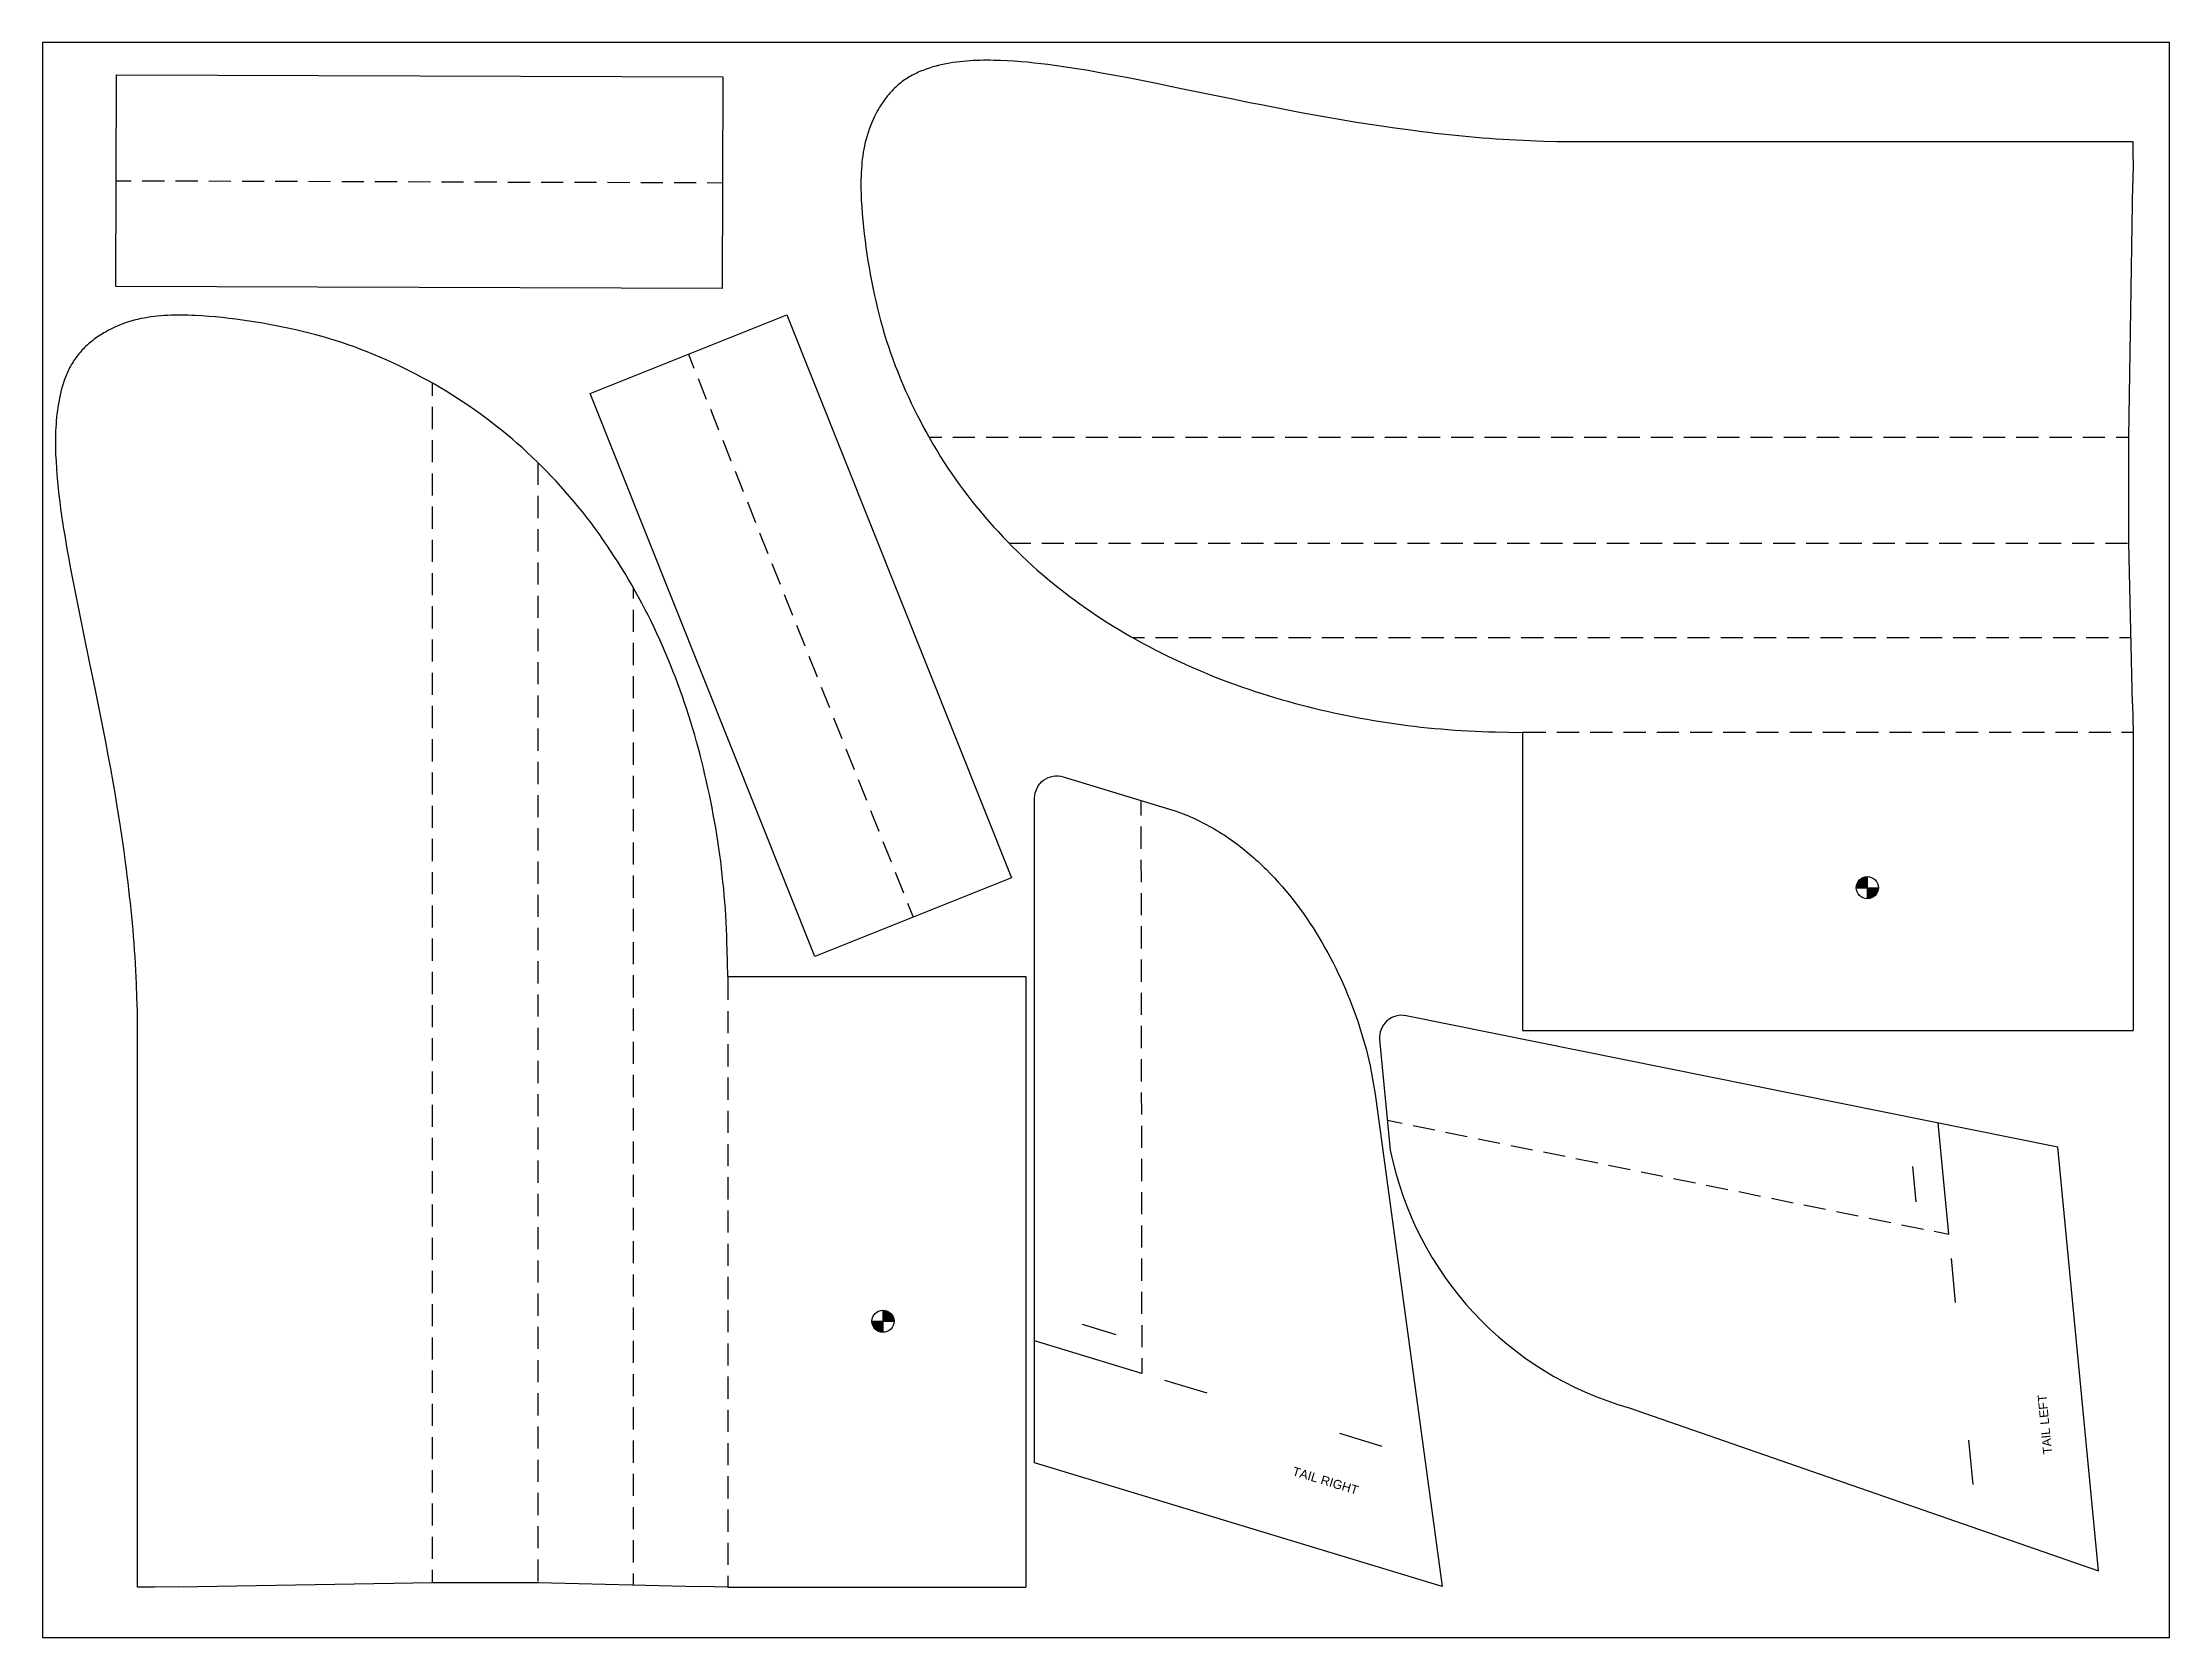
# Model space of a CAD drawing. Header units: inches. Extents: x 0 to 24, y 0 to 18.
import ezdxf

# ---------------------------------------------------------------- set-up
doc = ezdxf.new("R2010")
doc.units = ezdxf.units.IN
doc.header["$MEASUREMENT"] = 0
for name, color, linetype in [('PDF_01 CUT', 7, 'Continuous'), ('PDF_02 SCORE', 1, 'Continuous'), ('PDF_05 REFERENCE', 3, 'Continuous')]:
    doc.layers.add(name, color=color, linetype=linetype)
doc.layers.add('PDF_23 NOTES', color=144, linetype='Continuous', true_color=0x007094)
doc.layers.add('PDF_Text', color=144, linetype='Continuous', true_color=0x007094)
doc.styles.add('PDF Arial', font='arial.ttf')

msp = doc.modelspace()

# ---------------------------------------------------------------- linework, layer by layer
at = {"color": 6}
for p, q in [((24, 18), (0, 18)), ((0, 18), (0, 0)), ((24, 0), (24, 18)), ((0, 0), (24, 0))]:
    msp.add_line(p, q, dxfattribs=at)
at = {"color": 7}
for p, q in [((23.59, 16.681), (23.59, 16.879)), ((23.59, 16.681), (23.586, 16.413)), ((16.701, 10.212), (16.701, 6.851)), ((23.59, 10.212), (23.59, 6.851)), ((7.733, 7.458), (11.095, 7.458)), ((11.095, 7.458), (11.095, 0.569)), ((16.701, 6.851), (23.59, 6.851)), ((7.733, 0.569), (11.095, 0.569))]:
    msp.add_line(p, q, dxfattribs=at)
for p, q in [((23.582, 10.537), (23.59, 10.212)), ((1.066, 0.723), (1.066, 0.569)), ((1.265, 0.569), (1.066, 0.569)), ((1.532, 0.573), (1.265, 0.569)), ((7.733, 0.569), (7.409, 0.576))]:
    msp.add_line(p, q)
at = {"layer": 'PDF_01 CUT', "color": 7, "lineweight": 30}
for points in [[(23.59, 16.879), (17.089, 16.879), (16.936, 16.884), (16.783, 16.89), (16.707, 16.893), (16.63, 16.897), (16.554, 16.901), (16.477, 16.905), (16.401, 16.911), (16.325, 16.916), (16.249, 16.922), (16.172, 16.928), (16.096, 16.935), (16.019, 16.943), (15.943, 16.95), (15.867, 16.958), (15.791, 16.966), (15.715, 16.975), (15.639, 16.984), (15.563, 16.993), (15.487, 17.003), (15.411, 17.013), (15.259, 17.034), (15.108, 17.056), (14.956, 17.078), (14.805, 17.103), (14.654, 17.128), (14.503, 17.154), (14.352, 17.181), (14.201, 17.208), (14.051, 17.237), (13.9, 17.266), (13.75, 17.295), (13.6, 17.325), (13.45, 17.356), (13.15, 17.417), (12.85, 17.479), (12.55, 17.541), (12.4, 17.571), (12.249, 17.6), (12.099, 17.629), (11.949, 17.656), (11.873, 17.67), (11.798, 17.683), (11.722, 17.696), (11.646, 17.708), (11.571, 17.719), (11.495, 17.731), (11.419, 17.741), (11.343, 17.751), (11.267, 17.761), (11.191, 17.769), (11.114, 17.777), (11.038, 17.784), (10.962, 17.789), (10.885, 17.794), (10.809, 17.797), (10.771, 17.799), (10.733, 17.799), (10.694, 17.8), (10.656, 17.8), (10.618, 17.8), (10.58, 17.799), (10.541, 17.798), (10.503, 17.796), (10.465, 17.794), (10.426, 17.791), (10.388, 17.787), (10.35, 17.783), (10.312, 17.778), (10.273, 17.773), (10.236, 17.766), (10.197, 17.76), (10.159, 17.752), (10.121, 17.744), (10.083, 17.734), (10.046, 17.724), (10.008, 17.712), (9.972, 17.7), (9.936, 17.686), (9.918, 17.679), (9.9, 17.672), (9.882, 17.664), (9.865, 17.656), (9.848, 17.648), (9.831, 17.639), (9.813, 17.631), (9.797, 17.621), (9.78, 17.612), (9.764, 17.602), (9.748, 17.591), (9.732, 17.581), (9.716, 17.57), (9.701, 17.559), (9.686, 17.547), (9.671, 17.535), (9.656, 17.523), (9.642, 17.51), (9.628, 17.497), (9.614, 17.484), (9.6, 17.47), (9.587, 17.456), (9.574, 17.442), (9.561, 17.428), (9.548, 17.413), (9.536, 17.398), (9.523, 17.383), (9.512, 17.368), (9.5, 17.352), (9.489, 17.336), (9.478, 17.32), (9.467, 17.303), (9.456, 17.287), (9.446, 17.271), (9.435, 17.254), (9.426, 17.237), (9.407, 17.202), (9.389, 17.167), (9.372, 17.132), (9.356, 17.096), (9.342, 17.059), (9.328, 17.023), (9.315, 16.986), (9.304, 16.948), (9.293, 16.911), (9.284, 16.874), (9.275, 16.836), (9.268, 16.798), (9.261, 16.761), (9.255, 16.723), (9.25, 16.685), (9.246, 16.646), (9.243, 16.608), (9.24, 16.57), (9.237, 16.531), (9.236, 16.493), (9.235, 16.455), (9.234, 16.416), (9.235, 16.378), (9.235, 16.339), (9.236, 16.301), (9.238, 16.262), (9.239, 16.223), (9.244, 16.146), (9.249, 16.069), (9.256, 15.993), (9.263, 15.916), (9.272, 15.84), (9.281, 15.764), (9.291, 15.688), (9.302, 15.613), (9.314, 15.537), (9.327, 15.462), (9.34, 15.386), (9.354, 15.311), (9.369, 15.236), (9.385, 15.161), (9.402, 15.086), (9.419, 15.012), (9.438, 14.937), (9.457, 14.863), (9.477, 14.789), (9.498, 14.715), (9.521, 14.642), (9.545, 14.57), (9.569, 14.497), (9.595, 14.425), (9.622, 14.353), (9.65, 14.282), (9.679, 14.211), (9.708, 14.14), (9.739, 14.07), (9.771, 14), (9.803, 13.931), (9.837, 13.862), (9.871, 13.793), (9.906, 13.725), (9.942, 13.657), (9.978, 13.59), (10.016, 13.523), (10.054, 13.457), (10.094, 13.391), (10.134, 13.326), (10.175, 13.261), (10.217, 13.197), (10.26, 13.134), (10.303, 13.071), (10.348, 13.009), (10.393, 12.947), (10.44, 12.886), (10.487, 12.825), (10.535, 12.765), (10.583, 12.706), (10.633, 12.647), (10.683, 12.589), (10.734, 12.532), (10.786, 12.476), (10.838, 12.419), (10.891, 12.364), (10.945, 12.31), (11, 12.256), (11.055, 12.203), (11.111, 12.15), (11.168, 12.098), (11.225, 12.047), (11.283, 11.997), (11.341, 11.948), (11.401, 11.899), (11.46, 11.851), (11.521, 11.803), (11.581, 11.757), (11.643, 11.711), (11.705, 11.666), (11.767, 11.622), (11.83, 11.578), (11.894, 11.535), (11.958, 11.493), (12.022, 11.452), (12.087, 11.411), (12.153, 11.371), (12.219, 11.332), (12.285, 11.294), (12.352, 11.256), (12.419, 11.219), (12.486, 11.183), (12.554, 11.148), (12.622, 11.113), (12.691, 11.079), (12.76, 11.045), (12.829, 11.013), (12.899, 10.981), (12.969, 10.95), (13.04, 10.92), (13.11, 10.89), (13.181, 10.86), (13.252, 10.832), (13.323, 10.805), (13.395, 10.778), (13.467, 10.751), (13.539, 10.726), (13.612, 10.701), (13.684, 10.676), (13.757, 10.653), (13.83, 10.63), (13.903, 10.608), (13.977, 10.586), (14.051, 10.565), (14.125, 10.545), (14.199, 10.525), (14.273, 10.506), (14.347, 10.488), (14.422, 10.47), (14.496, 10.453), (14.571, 10.436), (14.646, 10.42), (14.721, 10.405), (14.796, 10.39), (14.872, 10.376), (14.947, 10.363), (15.023, 10.35), (15.098, 10.337), (15.174, 10.325), (15.25, 10.314), (15.326, 10.303), (15.402, 10.293), (15.478, 10.284), (15.554, 10.275), (15.63, 10.267), (15.706, 10.26), (15.783, 10.253), (15.859, 10.247), (15.935, 10.241), (16.012, 10.236), (16.088, 10.232), (16.165, 10.228), (16.241, 10.225), (16.318, 10.222), (16.394, 10.22), (16.547, 10.216), (16.701, 10.212)], [(23.582, 10.537), (23.54, 12.351), (23.54, 13.546), (23.586, 16.413)], [(7.733, 7.458), (7.73, 7.611), (7.726, 7.765), (7.723, 7.841), (7.72, 7.918), (7.717, 7.994), (7.713, 8.07), (7.709, 8.147), (7.705, 8.223), (7.699, 8.3), (7.693, 8.376), (7.686, 8.453), (7.678, 8.529), (7.67, 8.605), (7.662, 8.681), (7.652, 8.757), (7.642, 8.833), (7.631, 8.909), (7.62, 8.985), (7.608, 9.061), (7.596, 9.136), (7.583, 9.211), (7.569, 9.287), (7.555, 9.362), (7.54, 9.438), (7.525, 9.513), (7.509, 9.588), (7.493, 9.662), (7.475, 9.737), (7.458, 9.811), (7.439, 9.886), (7.42, 9.96), (7.4, 10.034), (7.38, 10.108), (7.359, 10.182), (7.338, 10.255), (7.315, 10.329), (7.293, 10.402), (7.269, 10.474), (7.245, 10.547), (7.22, 10.62), (7.194, 10.692), (7.168, 10.764), (7.141, 10.836), (7.113, 10.907), (7.085, 10.978), (7.056, 11.049), (7.026, 11.119), (6.995, 11.19), (6.965, 11.26), (6.933, 11.329), (6.9, 11.399), (6.867, 11.468), (6.832, 11.536), (6.798, 11.605), (6.762, 11.672), (6.726, 11.74), (6.689, 11.807), (6.652, 11.874), (6.613, 11.94), (6.574, 12.006), (6.534, 12.072), (6.494, 12.137), (6.452, 12.201), (6.41, 12.265), (6.367, 12.328), (6.324, 12.391), (6.28, 12.454), (6.235, 12.516), (6.189, 12.578), (6.142, 12.638), (6.095, 12.698), (6.047, 12.758), (5.998, 12.817), (5.948, 12.876), (5.898, 12.934), (5.847, 12.991), (5.795, 13.048), (5.743, 13.103), (5.69, 13.159), (5.636, 13.213), (5.581, 13.268), (5.526, 13.32), (5.47, 13.373), (5.414, 13.425), (5.356, 13.476), (5.298, 13.526), (5.239, 13.576), (5.18, 13.624), (5.12, 13.672), (5.06, 13.719), (4.999, 13.766), (4.937, 13.811), (4.875, 13.855), (4.812, 13.899), (4.748, 13.942), (4.684, 13.984), (4.619, 14.025), (4.554, 14.065), (4.489, 14.104), (4.422, 14.143), (4.356, 14.181), (4.289, 14.217), (4.221, 14.253), (4.153, 14.288), (4.084, 14.322), (4.015, 14.356), (3.946, 14.388), (3.876, 14.42), (3.806, 14.45), (3.735, 14.48), (3.664, 14.509), (3.592, 14.537), (3.521, 14.564), (3.448, 14.59), (3.376, 14.614), (3.303, 14.638), (3.23, 14.66), (3.156, 14.682), (3.083, 14.702), (3.008, 14.721), (2.934, 14.74), (2.859, 14.757), (2.785, 14.774), (2.71, 14.789), (2.635, 14.804), (2.559, 14.819), (2.484, 14.832), (2.408, 14.845), (2.333, 14.856), (2.257, 14.868), (2.181, 14.878), (2.105, 14.887), (2.029, 14.896), (1.953, 14.903), (1.876, 14.909), (1.799, 14.915), (1.722, 14.92), (1.684, 14.921), (1.645, 14.923), (1.607, 14.924), (1.568, 14.924), (1.53, 14.924), (1.491, 14.924), (1.452, 14.923), (1.414, 14.921), (1.375, 14.919), (1.337, 14.916), (1.299, 14.913), (1.261, 14.909), (1.223, 14.904), (1.185, 14.898), (1.147, 14.891), (1.109, 14.884), (1.072, 14.875), (1.034, 14.865), (0.997, 14.855), (0.96, 14.844), (0.923, 14.831), (0.886, 14.817), (0.85, 14.802), (0.814, 14.787), (0.778, 14.77), (0.743, 14.752), (0.709, 14.733), (0.692, 14.723), (0.675, 14.713), (0.658, 14.703), (0.642, 14.692), (0.626, 14.681), (0.609, 14.67), (0.594, 14.659), (0.578, 14.647), (0.562, 14.635), (0.547, 14.623), (0.532, 14.611), (0.518, 14.598), (0.503, 14.585), (0.489, 14.572), (0.475, 14.558), (0.462, 14.545), (0.449, 14.531), (0.436, 14.517), (0.423, 14.503), (0.411, 14.488), (0.399, 14.473), (0.387, 14.458), (0.376, 14.443), (0.364, 14.427), (0.354, 14.411), (0.344, 14.395), (0.334, 14.378), (0.324, 14.362), (0.315, 14.346), (0.306, 14.328), (0.297, 14.311), (0.289, 14.294), (0.281, 14.277), (0.273, 14.259), (0.266, 14.241), (0.259, 14.223), (0.245, 14.187), (0.233, 14.15), (0.222, 14.113), (0.212, 14.076), (0.202, 14.038), (0.194, 14), (0.186, 13.962), (0.179, 13.923), (0.173, 13.885), (0.167, 13.847), (0.162, 13.809), (0.158, 13.771), (0.155, 13.732), (0.152, 13.694), (0.149, 13.656), (0.148, 13.618), (0.147, 13.579), (0.146, 13.541), (0.145, 13.503), (0.146, 13.465), (0.146, 13.426), (0.147, 13.388), (0.148, 13.35), (0.152, 13.273), (0.156, 13.197), (0.162, 13.121), (0.169, 13.045), (0.177, 12.968), (0.185, 12.892), (0.194, 12.816), (0.204, 12.74), (0.215, 12.664), (0.226, 12.588), (0.238, 12.513), (0.25, 12.437), (0.263, 12.361), (0.276, 12.286), (0.289, 12.21), (0.317, 12.06), (0.345, 11.91), (0.375, 11.759), (0.405, 11.609), (0.466, 11.309), (0.528, 11.009), (0.59, 10.709), (0.62, 10.559), (0.65, 10.409), (0.68, 10.258), (0.709, 10.108), (0.737, 9.957), (0.765, 9.807), (0.792, 9.656), (0.818, 9.505), (0.843, 9.354), (0.867, 9.203), (0.89, 9.051), (0.912, 8.9), (0.932, 8.748), (0.942, 8.672), (0.952, 8.596), (0.961, 8.52), (0.97, 8.444), (0.979, 8.368), (0.987, 8.292), (0.995, 8.215), (1.003, 8.139), (1.01, 8.063), (1.017, 7.987), (1.024, 7.91), (1.03, 7.834), (1.035, 7.758), (1.04, 7.681), (1.045, 7.605), (1.049, 7.528), (1.052, 7.452), (1.056, 7.375), (1.061, 7.222), (1.066, 7.07), (1.066, 0.723)], [(21.512, 4.55), (21.391, 5.807)], [(21.143, 4.917), (21.105, 5.316)], [(12.116, 3.415), (11.733, 3.531)], [(12.404, 2.98), (11.195, 3.348)], [(1.532, 0.573), (4.4, 0.619), (5.594, 0.619), (7.409, 0.576)]]:
    msp.add_lwpolyline(points, dxfattribs=at)
for points in [[(7.675, 17.613), (7.667, 15.224), (0.828, 15.247), (0.836, 17.635)], [(10.932, 8.573), (8.714, 7.687), (6.178, 14.039), (8.397, 14.925)]]:
    msp.add_lwpolyline(points, close=True, dxfattribs=at)
msp.add_lwpolyline([(11.518, 9.713), (12.717, 9.348), (12.779, 9.328), (12.84, 9.306), (12.871, 9.295), (12.901, 9.283), (12.931, 9.271), (12.961, 9.258), (12.991, 9.245), (13.02, 9.232), (13.05, 9.218), (13.079, 9.203), (13.108, 9.188), (13.137, 9.173), (13.165, 9.157), (13.194, 9.141), (13.222, 9.125), (13.25, 9.108), (13.277, 9.092), (13.305, 9.074), (13.332, 9.057), (13.359, 9.039), (13.386, 9.02), (13.413, 9.002), (13.439, 8.983), (13.465, 8.964), (13.492, 8.944), (13.518, 8.924), (13.543, 8.904), (13.568, 8.884), (13.593, 8.863), (13.618, 8.842), (13.643, 8.821), (13.668, 8.8), (13.692, 8.778), (13.716, 8.756), (13.74, 8.734), (13.763, 8.712), (13.786, 8.689), (13.81, 8.666), (13.855, 8.62), (13.9, 8.573), (13.944, 8.525), (13.987, 8.476), (14.029, 8.426), (14.07, 8.376), (14.111, 8.325), (14.15, 8.274), (14.19, 8.221), (14.228, 8.169), (14.265, 8.115), (14.301, 8.061), (14.337, 8.007), (14.371, 7.952), (14.406, 7.897), (14.438, 7.84), (14.471, 7.784), (14.503, 7.727), (14.533, 7.67), (14.563, 7.612), (14.592, 7.554), (14.621, 7.495), (14.648, 7.437), (14.675, 7.377), (14.701, 7.318), (14.726, 7.258), (14.751, 7.197), (14.775, 7.137), (14.797, 7.076), (14.819, 7.015), (14.841, 6.954), (14.861, 6.892), (14.88, 6.829), (14.899, 6.767), (14.917, 6.705), (14.934, 6.642), (14.95, 6.579), (14.965, 6.516), (14.979, 6.452), (14.993, 6.389), (15.004, 6.325), (15.016, 6.261), (15.026, 6.197), (15.036, 6.132), (15.794, 0.574), (11.195, 1.971), (11.195, 9.473, -0.503478)], format="xyb", close=True, dxfattribs=at)
msp.add_lwpolyline([(15.088, 6.748), (15.208, 5.5, 0.281204), (17.903, 2.592), (23.201, 0.751), (22.74, 5.535), (15.386, 7.017, 0.503478), (15.088, 6.748)], format="xyb", dxfattribs=at)
at = {"layer": 'PDF_02 SCORE', "color": 1, "lineweight": 30}
for points in [[(0.832, 16.441), (1.001, 16.441)], [(1.126, 16.44), (1.376, 16.439)], [(1.501, 16.439), (1.751, 16.438)], [(1.876, 16.438), (2.126, 16.437)], [(2.251, 16.436), (2.501, 16.436)], [(2.626, 16.435), (2.876, 16.434)], [(3.001, 16.434), (3.251, 16.433)], [(3.376, 16.433), (3.626, 16.432)], [(3.751, 16.431), (4.001, 16.431)], [(4.126, 16.43), (4.376, 16.429)], [(4.501, 16.429), (4.751, 16.428)], [(4.876, 16.428), (5.126, 16.427)], [(5.251, 16.426), (5.501, 16.426)], [(5.626, 16.425), (5.876, 16.424)], [(6.001, 16.424), (6.251, 16.423)], [(6.376, 16.423), (6.626, 16.422)], [(6.751, 16.421), (7.001, 16.421)], [(7.126, 16.42), (7.376, 16.419)], [(7.501, 16.419), (7.671, 16.418)], [(7.288, 14.482), (7.35, 14.325)], [(7.397, 14.209), (7.489, 13.977)], [(4.4, 14.013), (4.4, 14.156)], [(4.4, 13.638), (4.4, 13.888)], [(7.536, 13.861), (7.628, 13.628)], [(4.4, 13.263), (4.4, 13.513)], [(7.675, 13.512), (7.768, 13.28)], [(10.003, 13.546), (10.146, 13.546)], [(10.271, 13.546), (10.521, 13.546)], [(10.646, 13.546), (10.896, 13.546)], [(11.021, 13.546), (11.271, 13.546)], [(11.396, 13.546), (11.646, 13.546)], [(11.771, 13.546), (12.021, 13.546)], [(12.146, 13.546), (12.396, 13.546)], [(12.521, 13.546), (12.771, 13.546)], [(12.896, 13.546), (13.146, 13.546)], [(13.271, 13.546), (13.521, 13.546)], [(13.646, 13.546), (13.896, 13.546)], [(14.021, 13.546), (14.271, 13.546)], [(14.396, 13.546), (14.646, 13.546)], [(14.771, 13.546), (15.021, 13.546)], [(15.146, 13.546), (15.396, 13.546)], [(15.521, 13.546), (15.771, 13.546)], [(15.896, 13.546), (16.146, 13.546)], [(16.271, 13.546), (16.521, 13.546)], [(16.646, 13.546), (16.896, 13.546)], [(17.022, 13.546), (17.272, 13.546)], [(17.397, 13.546), (17.647, 13.546)], [(17.772, 13.546), (18.022, 13.546)], [(18.147, 13.546), (18.397, 13.546)], [(18.522, 13.546), (18.772, 13.546)], [(18.897, 13.546), (19.147, 13.546)], [(19.272, 13.546), (19.522, 13.546)], [(19.647, 13.546), (19.897, 13.546)], [(20.022, 13.546), (20.272, 13.546)], [(20.397, 13.546), (20.647, 13.546)], [(20.772, 13.546), (21.022, 13.546)], [(21.147, 13.546), (21.397, 13.546)], [(21.522, 13.546), (21.772, 13.546)], [(21.897, 13.546), (22.147, 13.546)], [(22.272, 13.546), (22.522, 13.546)], [(22.647, 13.546), (22.897, 13.546)], [(23.022, 13.546), (23.272, 13.546)], [(23.397, 13.546), (23.54, 13.546)], [(5.594, 13.008), (5.594, 13.255)], [(4.4, 12.888), (4.4, 13.138)], [(7.814, 13.164), (7.907, 12.932)], [(4.4, 12.513), (4.4, 12.763)], [(5.594, 12.633), (5.594, 12.883)], [(7.953, 12.816), (8.046, 12.584)], [(5.594, 12.257), (5.594, 12.508)], [(4.4, 12.138), (4.4, 12.388)], [(8.092, 12.467), (8.185, 12.235)], [(10.904, 12.351), (11.151, 12.351)], [(11.276, 12.351), (11.526, 12.351)], [(11.651, 12.351), (11.902, 12.351)], [(12.027, 12.351), (12.277, 12.351)], [(12.402, 12.351), (12.652, 12.351)], [(12.777, 12.351), (13.027, 12.351)], [(13.152, 12.351), (13.402, 12.351)], [(13.527, 12.351), (13.777, 12.351)], [(13.902, 12.351), (14.152, 12.351)], [(14.277, 12.351), (14.527, 12.351)], [(14.652, 12.351), (14.902, 12.351)], [(15.027, 12.351), (15.277, 12.351)], [(15.402, 12.351), (15.652, 12.351)], [(15.777, 12.351), (16.027, 12.351)], [(16.152, 12.351), (16.402, 12.351)], [(16.527, 12.351), (16.777, 12.351)], [(16.902, 12.351), (17.152, 12.351)], [(17.277, 12.351), (17.527, 12.351)], [(17.652, 12.351), (17.902, 12.351)], [(18.027, 12.351), (18.277, 12.351)], [(18.402, 12.351), (18.652, 12.351)], [(18.777, 12.351), (19.027, 12.351)], [(19.152, 12.351), (19.402, 12.351)], [(19.527, 12.351), (19.777, 12.351)], [(19.902, 12.351), (20.152, 12.351)], [(20.277, 12.351), (20.527, 12.351)], [(20.652, 12.351), (20.902, 12.351)], [(21.027, 12.351), (21.277, 12.351)], [(21.402, 12.351), (21.652, 12.351)], [(21.777, 12.351), (22.027, 12.351)], [(22.152, 12.351), (22.402, 12.351)], [(22.527, 12.351), (22.777, 12.351)], [(22.902, 12.351), (23.152, 12.351)], [(23.277, 12.351), (23.527, 12.351)], [(4.4, 11.763), (4.4, 12.013)], [(5.594, 11.882), (5.594, 12.132)], [(8.231, 12.119), (8.324, 11.887)], [(6.664, 11.852), (6.664, 11.724)], [(8.37, 11.771), (8.463, 11.539)], [(4.4, 11.388), (4.4, 11.638)], [(5.594, 11.507), (5.594, 11.757)], [(6.664, 11.599), (6.664, 11.349)], [(5.594, 11.132), (5.594, 11.382)], [(8.509, 11.423), (8.602, 11.19)], [(12.435, 11.282), (12.307, 11.282)], [(12.81, 11.282), (12.56, 11.282)], [(13.185, 11.282), (12.935, 11.282)], [(13.56, 11.282), (13.31, 11.282)], [(13.935, 11.282), (13.685, 11.282)], [(14.31, 11.282), (14.06, 11.282)], [(14.685, 11.282), (14.435, 11.282)], [(15.061, 11.282), (14.81, 11.282)], [(15.436, 11.282), (15.186, 11.282)], [(15.811, 11.282), (15.561, 11.282)], [(16.186, 11.282), (15.936, 11.282)], [(16.561, 11.282), (16.311, 11.282)], [(16.936, 11.282), (16.686, 11.282)], [(17.311, 11.282), (17.061, 11.282)], [(17.686, 11.282), (17.436, 11.282)], [(18.061, 11.282), (17.811, 11.282)], [(18.436, 11.282), (18.186, 11.282)], [(18.811, 11.282), (18.561, 11.282)], [(19.186, 11.282), (18.936, 11.282)], [(19.561, 11.282), (19.311, 11.282)], [(19.936, 11.282), (19.686, 11.282)], [(20.311, 11.282), (20.061, 11.282)], [(20.686, 11.282), (20.436, 11.282)], [(21.061, 11.282), (20.811, 11.282)], [(21.436, 11.282), (21.186, 11.282)], [(21.811, 11.282), (21.561, 11.282)], [(22.186, 11.282), (21.936, 11.282)], [(22.561, 11.282), (22.311, 11.282)], [(22.936, 11.282), (22.686, 11.282)], [(23.311, 11.282), (23.061, 11.282)], [(23.565, 11.282), (23.436, 11.282)], [(4.4, 11.013), (4.4, 11.263)], [(6.664, 11.224), (6.664, 10.974)], [(8.648, 11.074), (8.741, 10.842)], [(4.4, 10.638), (4.4, 10.888)], [(5.594, 10.757), (5.594, 11.007)], [(6.664, 10.849), (6.664, 10.599)], [(5.594, 10.382), (5.594, 10.632)], [(8.787, 10.726), (8.88, 10.494)], [(4.4, 10.263), (4.4, 10.513)], [(6.664, 10.474), (6.664, 10.224)], [(8.926, 10.378), (9.019, 10.145)], [(4.4, 9.887), (4.4, 10.138)], [(5.594, 10.007), (5.594, 10.257)], [(6.664, 10.099), (6.664, 9.849)], [(16.964, 10.212), (16.701, 10.212)], [(17.339, 10.212), (17.089, 10.212)], [(17.714, 10.212), (17.464, 10.212)], [(18.09, 10.212), (17.839, 10.212)], [(18.465, 10.212), (18.215, 10.212)], [(18.84, 10.212), (18.59, 10.212)], [(19.215, 10.212), (18.965, 10.212)], [(19.59, 10.212), (19.34, 10.212)], [(19.965, 10.212), (19.715, 10.212)], [(20.34, 10.212), (20.09, 10.212)], [(20.715, 10.212), (20.465, 10.212)], [(21.09, 10.212), (20.84, 10.212)], [(21.465, 10.212), (21.215, 10.212)], [(21.84, 10.212), (21.59, 10.212)], [(22.215, 10.212), (21.965, 10.212)], [(22.59, 10.212), (22.34, 10.212)], [(22.965, 10.212), (22.715, 10.212)], [(23.34, 10.212), (23.09, 10.212)], [(23.587, 10.213), (23.458, 10.213)], [(5.594, 9.632), (5.594, 9.882)], [(9.065, 10.029), (9.158, 9.797)], [(4.4, 9.512), (4.4, 9.762)], [(6.664, 9.724), (6.664, 9.474)], [(9.204, 9.681), (9.297, 9.449)], [(4.4, 9.137), (4.4, 9.387)], [(5.594, 9.257), (5.594, 9.507)], [(12.393, 9.447), (12.393, 9.276)], [(5.594, 8.882), (5.594, 9.132)], [(6.664, 9.348), (6.664, 9.098)], [(9.343, 9.333), (9.436, 9.101)], [(12.393, 9.151), (12.394, 8.901)], [(4.4, 8.762), (4.4, 9.012)], [(6.664, 8.973), (6.664, 8.723)], [(9.482, 8.984), (9.575, 8.752)], [(5.594, 8.507), (5.594, 8.757)], [(12.394, 8.776), (12.395, 8.526)], [(4.4, 8.387), (4.4, 8.637)], [(6.664, 8.598), (6.664, 8.348)], [(9.621, 8.636), (9.714, 8.404)], [(12.395, 8.401), (12.395, 8.151)], [(4.4, 8.012), (4.4, 8.262)], [(5.594, 8.132), (5.594, 8.382)], [(6.664, 8.223), (6.664, 7.973)], [(9.76, 8.288), (9.823, 8.13)], [(5.594, 7.757), (5.594, 8.007)], [(12.395, 8.026), (12.396, 7.776)], [(4.4, 7.637), (4.4, 7.887)], [(6.664, 7.848), (6.664, 7.598)], [(4.4, 7.262), (4.4, 7.512)], [(5.594, 7.382), (5.594, 7.632)], [(6.664, 7.473), (6.664, 7.223)], [(7.733, 7.458), (7.733, 7.195)], [(12.396, 7.651), (12.396, 7.401)], [(5.594, 7.007), (5.594, 7.257)], [(12.397, 7.276), (12.397, 7.026)], [(4.4, 6.887), (4.4, 7.137)], [(6.664, 7.098), (6.664, 6.848)], [(7.733, 7.07), (7.733, 6.82)], [(4.4, 6.512), (4.4, 6.762)], [(5.594, 6.632), (5.594, 6.882)], [(6.664, 6.723), (6.664, 6.473)], [(12.397, 6.901), (12.397, 6.651)], [(5.594, 6.257), (5.594, 6.507)], [(7.733, 6.695), (7.733, 6.445)], [(12.398, 6.526), (12.398, 6.276)], [(4.4, 6.137), (4.4, 6.387)], [(6.664, 6.348), (6.664, 6.098)], [(7.733, 6.32), (7.733, 6.069)], [(4.4, 5.762), (4.4, 6.012)], [(5.594, 5.882), (5.594, 6.132)], [(12.398, 6.151), (12.399, 5.901)], [(6.664, 5.973), (6.664, 5.723)], [(7.733, 5.944), (7.733, 5.694)], [(12.399, 5.776), (12.4, 5.526)], [(15.175, 5.838), (15.342, 5.803)], [(15.465, 5.779), (15.71, 5.729)], [(4.4, 5.387), (4.4, 5.637)], [(5.594, 5.507), (5.594, 5.757)], [(6.664, 5.598), (6.664, 5.348)], [(7.733, 5.569), (7.733, 5.319)], [(15.832, 5.704), (16.077, 5.654)], [(16.2, 5.629), (16.445, 5.58)], [(16.567, 5.554), (16.813, 5.505)], [(5.594, 5.132), (5.594, 5.382)], [(12.4, 5.401), (12.4, 5.151)], [(16.935, 5.48), (17.18, 5.43)], [(17.303, 5.405), (17.548, 5.355)], [(17.67, 5.331), (17.915, 5.281)], [(4.4, 5.012), (4.4, 5.262)], [(6.664, 5.223), (6.664, 4.973)], [(7.733, 5.194), (7.733, 4.944)], [(18.038, 5.256), (18.283, 5.206)], [(18.405, 5.181), (18.65, 5.131)], [(18.773, 5.106), (19.018, 5.056)], [(4.4, 4.637), (4.4, 4.887)], [(5.594, 4.756), (5.594, 5.007)], [(6.664, 4.848), (6.664, 4.598)], [(7.733, 4.819), (7.733, 4.569)], [(12.4, 5.026), (12.401, 4.776)], [(19.14, 5.032), (19.385, 4.982)], [(19.508, 4.957), (19.753, 4.907)], [(19.875, 4.882), (20.12, 4.833)], [(20.243, 4.807), (20.488, 4.758)], [(5.594, 4.381), (5.594, 4.631)], [(12.401, 4.651), (12.401, 4.401)], [(20.61, 4.733), (20.855, 4.683)], [(20.978, 4.658), (21.223, 4.608)], [(21.345, 4.584), (21.512, 4.55)], [(4.4, 4.262), (4.4, 4.512)], [(6.664, 4.473), (6.664, 4.223)], [(7.733, 4.444), (7.733, 4.194)], [(4.4, 3.887), (4.4, 4.137)], [(5.594, 4.006), (5.594, 4.256)], [(6.664, 4.098), (6.664, 3.848)], [(12.402, 4.276), (12.402, 4.026)], [(5.594, 3.631), (5.594, 3.881)], [(7.733, 4.069), (7.733, 3.819)], [(12.402, 3.901), (12.402, 3.651)], [(4.4, 3.512), (4.4, 3.762)], [(6.664, 3.723), (6.664, 3.473)], [(7.733, 3.694), (7.733, 3.444)], [(4.4, 3.137), (4.4, 3.387)], [(5.594, 3.256), (5.594, 3.506)], [(12.403, 3.526), (12.403, 3.276)], [(5.594, 2.881), (5.594, 3.131)], [(6.664, 3.348), (6.664, 3.098)], [(7.733, 3.319), (7.733, 3.069)], [(12.403, 3.151), (12.404, 2.98)], [(4.4, 2.762), (4.4, 3.012)], [(6.664, 2.973), (6.664, 2.723)], [(7.733, 2.944), (7.733, 2.694)], [(5.594, 2.506), (5.594, 2.756)], [(4.4, 2.387), (4.4, 2.637)], [(6.664, 2.598), (6.664, 2.348)], [(7.733, 2.569), (7.733, 2.319)], [(4.4, 2.012), (4.4, 2.262)], [(5.594, 2.131), (5.594, 2.381)], [(6.664, 2.223), (6.664, 1.972)], [(7.733, 2.194), (7.733, 1.944)], [(5.594, 1.756), (5.594, 2.006)], [(4.4, 1.637), (4.4, 1.887)], [(6.664, 1.847), (6.664, 1.597)], [(7.733, 1.819), (7.733, 1.569)], [(4.4, 1.262), (4.4, 1.512)], [(5.594, 1.381), (5.594, 1.631)], [(6.664, 1.472), (6.664, 1.222)], [(7.733, 1.444), (7.733, 1.194)], [(5.594, 1.006), (5.594, 1.256)], [(4.4, 0.887), (4.4, 1.137)], [(6.664, 1.097), (6.664, 0.847)], [(7.733, 1.069), (7.733, 0.819)], [(4.4, 0.619), (4.4, 0.762)], [(5.594, 0.631), (5.594, 0.881)], [(6.664, 0.722), (6.664, 0.594)], [(7.733, 0.694), (7.733, 0.569)]]:
    msp.add_lwpolyline(points, dxfattribs=at)
at = {"layer": 'PDF_05 REFERENCE', "color": 4, "lineweight": 30}
for points in [[(21.586, 3.78), (21.539, 4.278)], [(13.143, 2.756), (12.665, 2.901)], [(15.117, 2.156), (14.638, 2.302)], [(21.784, 1.727), (21.736, 2.225)]]:
    msp.add_lwpolyline(points, dxfattribs=at)
at = {"layer": 'PDF_23 NOTES', "color": 3, "lineweight": 25}
for points in [[(20.465, 8.462), (20.715, 8.462)], [(20.59, 8.587), (20.59, 8.337)], [(9.484, 3.444), (9.484, 3.694)], [(9.359, 3.569), (9.609, 3.569)]]:
    msp.add_lwpolyline(points, dxfattribs=at)
at = {"layer": 'PDF_23 NOTES', "color": 3, "lineweight": 30}
for centre in [(20.59, 8.462), (9.483, 3.569)]:
    msp.add_circle(centre, 0.125, dxfattribs=at)
at = {"layer": 'PDF_23 NOTES', "color": 3, "transparency": 33554559}
for points in [[(20.466, 8.476), (20.59, 8.462), (20.465, 8.462)], [(20.468, 8.49), (20.59, 8.476), (20.466, 8.476)], [(20.59, 8.476), (20.466, 8.476), (20.59, 8.462)], [(20.472, 8.503), (20.59, 8.49), (20.468, 8.49)], [(20.59, 8.49), (20.468, 8.49), (20.59, 8.476)], [(20.477, 8.516), (20.59, 8.503), (20.472, 8.503)], [(20.59, 8.503), (20.472, 8.503), (20.59, 8.49)], [(20.484, 8.528), (20.59, 8.516), (20.477, 8.516)], [(20.59, 8.516), (20.477, 8.516), (20.59, 8.503)], [(20.492, 8.54), (20.59, 8.528), (20.484, 8.528)], [(20.59, 8.528), (20.484, 8.528), (20.59, 8.516)], [(20.501, 8.55), (20.59, 8.54), (20.492, 8.54)], [(20.59, 8.54), (20.492, 8.54), (20.59, 8.528)], [(20.512, 8.559), (20.59, 8.55), (20.501, 8.55)], [(20.59, 8.55), (20.501, 8.55), (20.59, 8.54)], [(20.523, 8.568), (20.59, 8.559), (20.512, 8.559)], [(20.59, 8.559), (20.512, 8.559), (20.59, 8.55)], [(20.536, 8.574), (20.59, 8.568), (20.523, 8.568)], [(20.59, 8.568), (20.523, 8.568), (20.59, 8.559)], [(20.548, 8.58), (20.59, 8.574), (20.536, 8.574)], [(20.59, 8.574), (20.536, 8.574), (20.59, 8.568)], [(20.562, 8.584), (20.59, 8.58), (20.548, 8.58)], [(20.59, 8.58), (20.548, 8.58), (20.59, 8.574)], [(20.576, 8.586), (20.59, 8.584), (20.562, 8.584)], [(20.59, 8.584), (20.562, 8.584), (20.59, 8.58)], [(20.59, 8.587), (20.59, 8.586), (20.576, 8.586)], [(20.59, 8.586), (20.576, 8.586), (20.59, 8.584)], [(20.715, 8.462), (20.59, 8.462), (20.714, 8.448)], [(20.59, 8.462), (20.714, 8.448), (20.59, 8.448)], [(20.714, 8.448), (20.59, 8.448), (20.712, 8.434)], [(20.59, 8.448), (20.712, 8.434), (20.59, 8.434)], [(20.712, 8.434), (20.59, 8.434), (20.708, 8.421)], [(20.59, 8.434), (20.708, 8.421), (20.59, 8.421)], [(20.708, 8.421), (20.59, 8.421), (20.703, 8.408)], [(20.59, 8.421), (20.703, 8.408), (20.59, 8.408)], [(20.703, 8.408), (20.59, 8.408), (20.696, 8.395)], [(20.59, 8.408), (20.696, 8.395), (20.59, 8.395)], [(20.696, 8.395), (20.59, 8.395), (20.688, 8.384)], [(20.59, 8.395), (20.688, 8.384), (20.59, 8.384)], [(20.688, 8.384), (20.59, 8.384), (20.678, 8.374)], [(20.59, 8.384), (20.678, 8.374), (20.59, 8.374)], [(20.678, 8.374), (20.59, 8.374), (20.668, 8.364)], [(20.59, 8.374), (20.668, 8.364), (20.59, 8.364)], [(20.668, 8.364), (20.59, 8.364), (20.656, 8.356)], [(20.59, 8.364), (20.656, 8.356), (20.59, 8.356)], [(20.656, 8.356), (20.59, 8.356), (20.644, 8.349)], [(20.59, 8.356), (20.644, 8.349), (20.59, 8.349)], [(20.644, 8.349), (20.59, 8.349), (20.631, 8.344)], [(20.59, 8.349), (20.631, 8.344), (20.59, 8.344)], [(20.631, 8.344), (20.59, 8.344), (20.618, 8.34)], [(20.59, 8.344), (20.618, 8.34), (20.59, 8.34)], [(20.59, 8.34), (20.59, 8.338), (20.604, 8.338)], [(20.59, 8.34), (20.618, 8.34), (20.604, 8.338)], [(20.59, 8.338), (20.604, 8.338), (20.59, 8.337)], [(9.484, 3.694), (9.484, 3.569), (9.498, 3.693)], [(9.484, 3.569), (9.498, 3.693), (9.498, 3.569)], [(9.498, 3.693), (9.498, 3.569), (9.511, 3.691)], [(9.498, 3.569), (9.511, 3.691), (9.511, 3.569)], [(9.511, 3.691), (9.511, 3.569), (9.525, 3.687)], [(9.511, 3.569), (9.525, 3.687), (9.525, 3.569)], [(9.525, 3.687), (9.525, 3.569), (9.538, 3.682)], [(9.525, 3.569), (9.538, 3.682), (9.538, 3.569)], [(9.538, 3.682), (9.538, 3.569), (9.55, 3.675)], [(9.538, 3.569), (9.55, 3.675), (9.55, 3.569)], [(9.55, 3.675), (9.55, 3.569), (9.561, 3.667)], [(9.55, 3.569), (9.561, 3.667), (9.561, 3.569)], [(9.561, 3.667), (9.561, 3.569), (9.572, 3.658)], [(9.561, 3.569), (9.572, 3.658), (9.572, 3.569)], [(9.572, 3.658), (9.572, 3.569), (9.581, 3.647)], [(9.572, 3.569), (9.581, 3.647), (9.581, 3.569)], [(9.581, 3.647), (9.581, 3.569), (9.589, 3.636)], [(9.581, 3.569), (9.589, 3.636), (9.589, 3.569)], [(9.589, 3.636), (9.589, 3.569), (9.596, 3.623)], [(9.589, 3.569), (9.596, 3.623), (9.596, 3.569)], [(9.596, 3.623), (9.596, 3.569), (9.601, 3.611)], [(9.596, 3.569), (9.601, 3.611), (9.601, 3.569)], [(9.601, 3.611), (9.601, 3.569), (9.606, 3.597)], [(9.359, 3.569), (9.359, 3.569), (9.359, 3.555)], [(9.359, 3.569), (9.359, 3.555), (9.362, 3.569)], [(9.359, 3.555), (9.362, 3.569), (9.362, 3.541)], [(9.362, 3.569), (9.362, 3.541), (9.366, 3.569)], [(9.362, 3.541), (9.366, 3.569), (9.366, 3.528)], [(9.366, 3.569), (9.366, 3.528), (9.371, 3.569)], [(9.366, 3.528), (9.371, 3.569), (9.371, 3.515)], [(9.371, 3.569), (9.371, 3.515), (9.378, 3.569)], [(9.371, 3.515), (9.378, 3.569), (9.378, 3.503)], [(9.378, 3.569), (9.378, 3.503), (9.386, 3.569)], [(9.378, 3.503), (9.386, 3.569), (9.386, 3.491)], [(9.386, 3.569), (9.386, 3.491), (9.395, 3.569)], [(9.386, 3.491), (9.395, 3.569), (9.395, 3.481)], [(9.395, 3.569), (9.395, 3.481), (9.406, 3.569)], [(9.395, 3.481), (9.406, 3.569), (9.406, 3.471)], [(9.406, 3.569), (9.406, 3.471), (9.417, 3.569)], [(9.406, 3.471), (9.417, 3.569), (9.417, 3.463)], [(9.417, 3.569), (9.417, 3.463), (9.429, 3.569)], [(9.417, 3.463), (9.429, 3.569), (9.429, 3.456)], [(9.429, 3.569), (9.429, 3.456), (9.442, 3.569)], [(9.429, 3.456), (9.442, 3.569), (9.442, 3.451)], [(9.442, 3.569), (9.442, 3.451), (9.456, 3.569)], [(9.442, 3.451), (9.456, 3.569), (9.456, 3.447)], [(9.456, 3.569), (9.456, 3.447), (9.47, 3.569)], [(9.456, 3.447), (9.47, 3.569), (9.47, 3.445)], [(9.47, 3.569), (9.47, 3.445), (9.484, 3.569)], [(9.47, 3.445), (9.484, 3.569), (9.484, 3.444)], [(9.601, 3.569), (9.606, 3.597), (9.606, 3.569)], [(9.606, 3.569), (9.606, 3.597), (9.608, 3.583)], [(9.606, 3.569), (9.608, 3.569), (9.608, 3.583)], [(9.608, 3.569), (9.608, 3.583), (9.609, 3.569)]]:
    msp.add_solid(points, dxfattribs=at)

# ---------------------------------------------------------------- texts
at = {"layer": 'PDF_Text', "color": 3, "char_height": 0.1, "attachment_point": 7, "style": 'PDF Arial'}
for s, insert, rotation in [('TAIL LEFT', (22.676, 2.074), 95.5311), ('TAIL RIGHT', (14.094, 1.832), 343.1086)]:
    msp.add_mtext(s, dxfattribs=dict(at, insert=insert, rotation=rotation))

doc.saveas('drawing.dxf')
